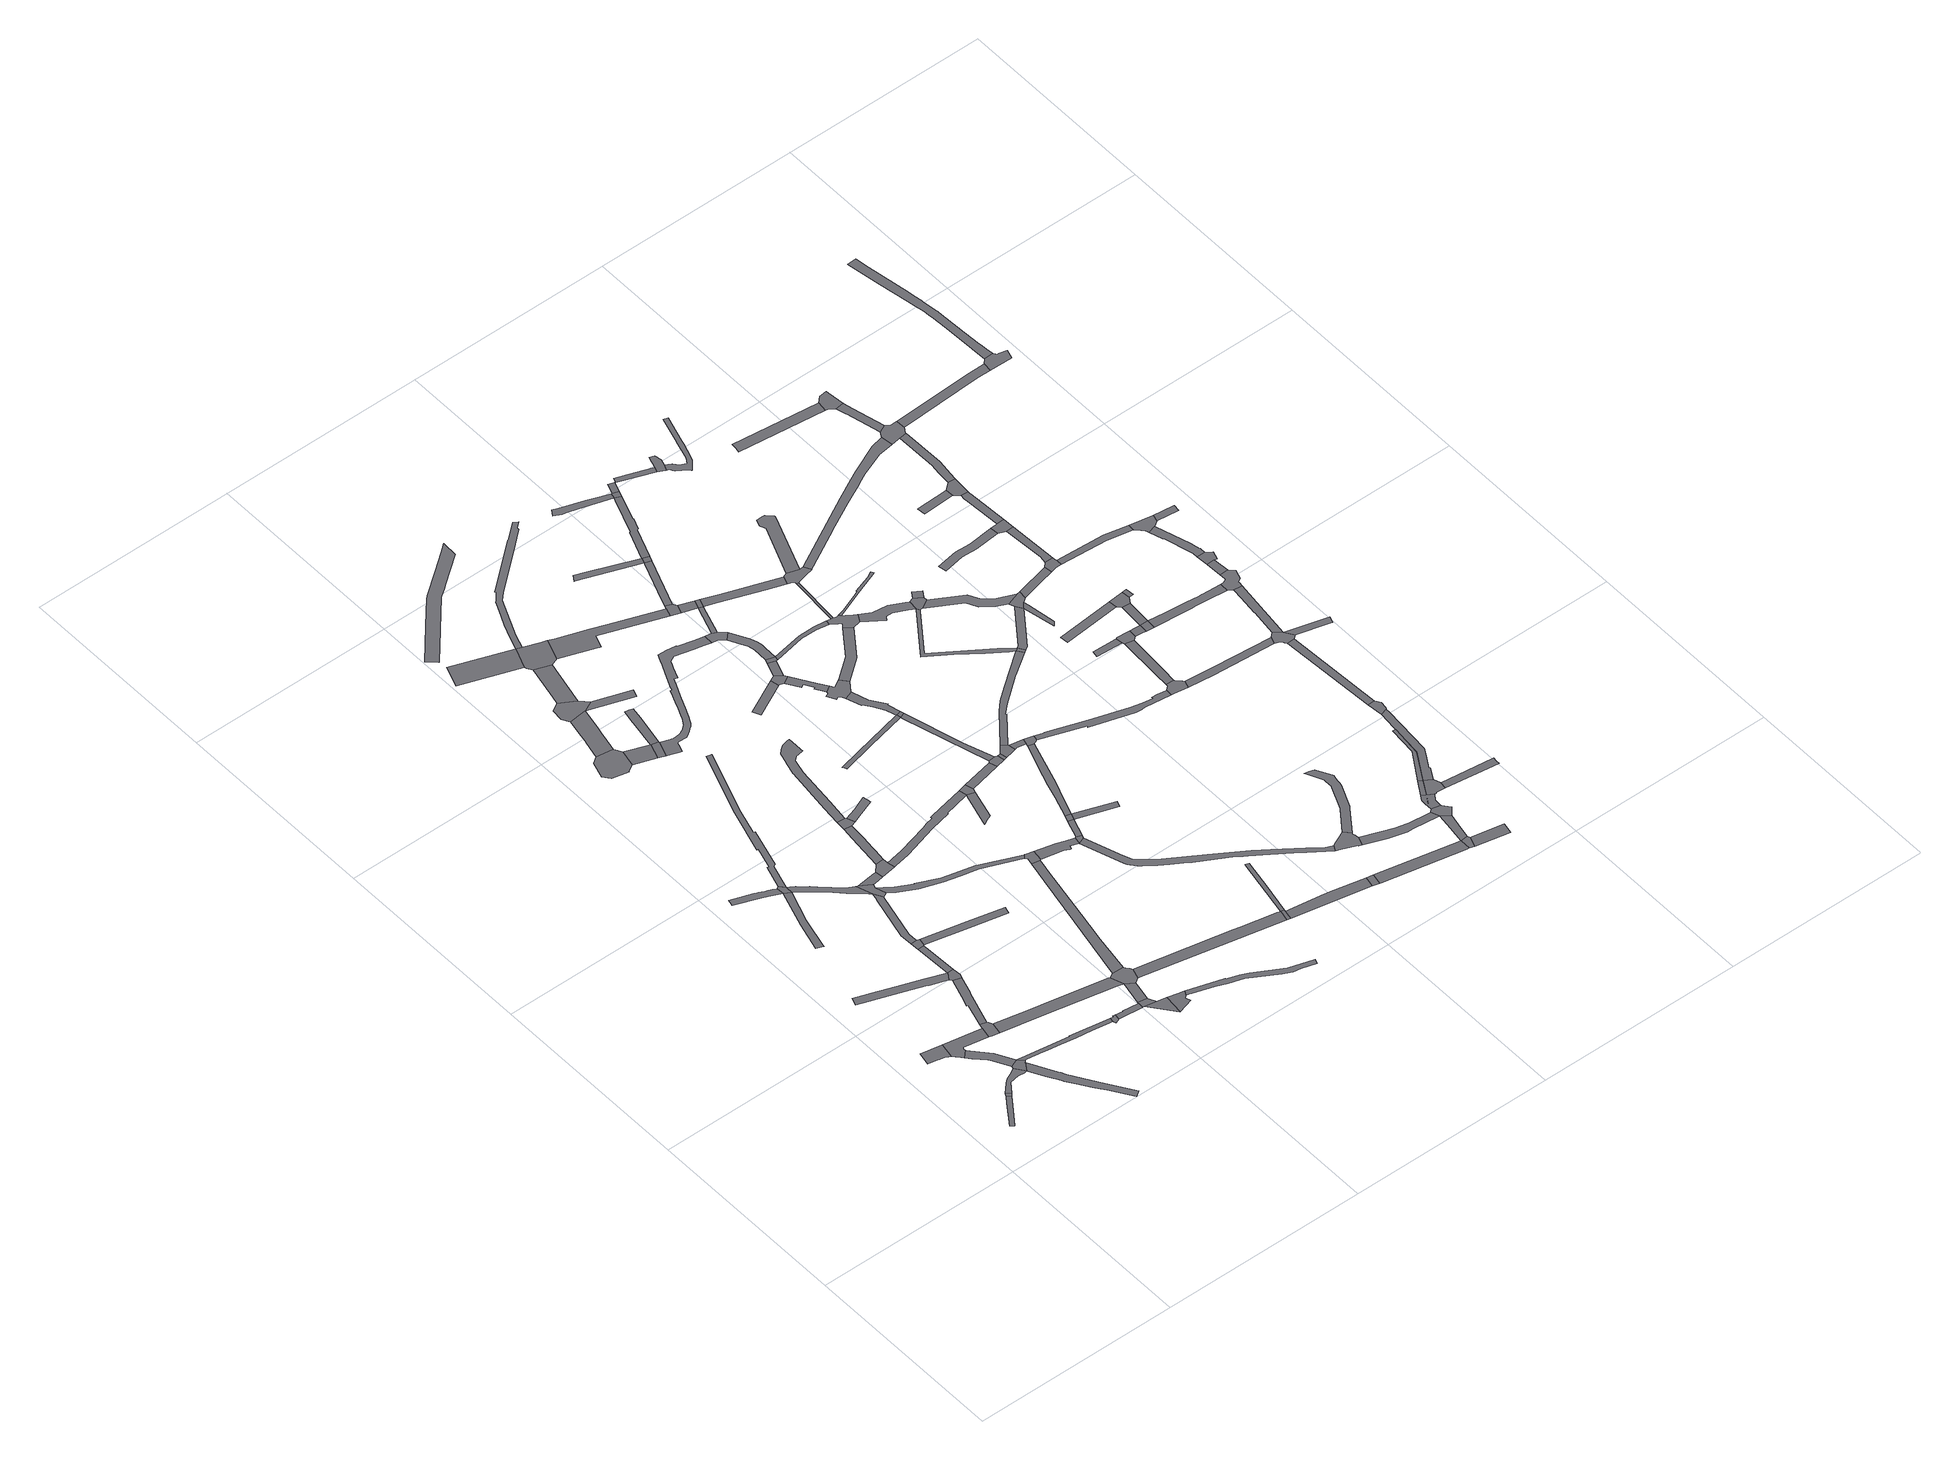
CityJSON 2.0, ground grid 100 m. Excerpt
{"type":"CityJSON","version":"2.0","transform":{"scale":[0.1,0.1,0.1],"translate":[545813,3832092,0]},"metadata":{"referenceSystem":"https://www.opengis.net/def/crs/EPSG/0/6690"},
"CityObjects":{
"road1":{"type":"Road","attributes":{"RoadStructureAttribute.sectionType":"1"},"geometry":[{"type":"MultiSurface","lod":"1","boundaries":[[[0,1,2,3,4,5]]]}]},
"road2":{"type":"Road","geometry":[{"type":"MultiSurface","lod":"1","boundaries":[[[6,0,5,7]]]}]},
"road3":{"type":"Road","geometry":[{"type":"MultiSurface","lod":"1","boundaries":[[[8,9,10,11,12,13,14,15,16,17]]]}]},
"road4":{"type":"Road","attributes":{"RoadStructureAttribute.sectionType":"1"},"geometry":[{"type":"MultiSurface","lod":"1","boundaries":[[[18,19,20,21,6,7,22,23,24,25,26]]]}]},
"road5":{"type":"Road","attributes":{"RoadStructureAttribute.sectionType":"1"},"geometry":[{"type":"MultiSurface","lod":"1","boundaries":[[[27,28,29,30,31,32,33,34,35,36]]]}]},
"road6":{"type":"Road","attributes":{"RoadStructureAttribute.sectionType":"1"},"geometry":[{"type":"MultiSurface","lod":"1","boundaries":[[[17,16,37,38,30,29,39,40,41,42]]]}]},
"road7":{"type":"Road","geometry":[{"type":"MultiSurface","lod":"1","boundaries":[[[36,35,18,26,43,44,45]]]}]},
"road8":{"type":"Road","attributes":{"RoadStructureAttribute.sectionType":"1"},"geometry":[{"type":"MultiSurface","lod":"1","boundaries":[[[46,47,48,49,43,26,50,51,52,53,54,55,56,57,58,59,60,61,62]]]}]},
"road9":{"type":"Road","attributes":{"RoadStructureAttribute.sectionType":"1"},"geometry":[{"type":"MultiSurface","lod":"1","boundaries":[[[63,64,65,66,67,68,69,70,71,72,73,74,75,76]]]}]},
"road10":{"type":"Road","geometry":[{"type":"MultiSurface","lod":"1","boundaries":[[[77,78,42,41,79,80,81,82,83]]]}]},
"road11":{"type":"Road","attributes":{"RoadStructureAttribute.sectionType":"1"},"geometry":[{"type":"MultiSurface","lod":"1","boundaries":[[[84,85,86,87,88,89,90,77,83,91,92,93]]]}]},
"road12":{"type":"Road","attributes":{"RoadStructureAttribute.sectionType":"1"},"geometry":[{"type":"MultiSurface","lod":"1","boundaries":[[[94,95,96,97,98,99,100,101,102,103,104,105,106]]]}]},
"road13":{"type":"Road","attributes":{"RoadStructureAttribute.sectionType":"1"},"geometry":[{"type":"MultiSurface","lod":"1","boundaries":[[[105,107,108,109,110,111,112,113]]]}]},
"road14":{"type":"Road","attributes":{"RoadStructureAttribute.sectionType":"1"},"geometry":[{"type":"MultiSurface","lod":"1","boundaries":[[[114,115,116,36,45,117,118,119,120,121,122,123,124,125,126]]]}]},
"road15":{"type":"Road","geometry":[{"type":"MultiSurface","lod":"1","boundaries":[[[127,128,76,75,129,84,93]]]}]},
"road16":{"type":"Road","geometry":[{"type":"MultiSurface","lod":"1","boundaries":[[[130,106,105,113,131]]]}]},
"road17":{"type":"Road","attributes":{"RoadStructureAttribute.sectionType":"1"},"geometry":[{"type":"MultiSurface","lod":"1","boundaries":[[[132,133,134,76,128]]]}]},
"road18":{"type":"Road","geometry":[{"type":"MultiSurface","lod":"1","boundaries":[[[135,136,134,133,137,138]]]}]},
"road19":{"type":"Road","attributes":{"RoadStructureAttribute.sectionType":"1"},"geometry":[{"type":"MultiSurface","lod":"1","boundaries":[[[139,140,141,142,81,80,143,144,145,146]]]}]},
"road20":{"type":"Road","attributes":{"RoadStructureAttribute.sectionType":"1"},"geometry":[{"type":"MultiSurface","lod":"1","boundaries":[[[147,148,149,150,151,152,153,154,131,113,155,156,157,158,159,160,161,162,163]]]}]},
"road21":{"type":"Road","attributes":{"RoadStructureAttribute.sectionType":"1"},"geometry":[{"type":"MultiSurface","lod":"1","boundaries":[[[162,164,165,166,136,135,167,168,169,170]]]}]},
"road22":{"type":"Road","geometry":[{"type":"MultiSurface","lod":"1","boundaries":[[[171,172,126,125,173,174,175,176]]]}]},
"road23":{"type":"Road","geometry":[{"type":"MultiSurface","lod":"1","boundaries":[[[163,162,170,177,178,179,180,181]]]}]},
"road24":{"type":"Road","attributes":{"RoadStructureAttribute.sectionType":"1"},"geometry":[{"type":"MultiSurface","lod":"1","boundaries":[[[182,183,176,175,184,185,186]]]}]},
"road25":{"type":"Road","geometry":[{"type":"MultiSurface","lod":"1","boundaries":[[[187,188,189,190,191,192,193,194,195,196,197]]]}]},
"road26":{"type":"Road","attributes":{"RoadStructureAttribute.sectionType":"1"},"geometry":[{"type":"MultiSurface","lod":"1","boundaries":[[[198,199,200,201,202,138,137]]]}]},
"road27":{"type":"Road","attributes":{"RoadStructureAttribute.sectionType":"1"},"geometry":[{"type":"MultiSurface","lod":"1","boundaries":[[[203,204,205,181,180,206,207]]]}]},
"road28":{"type":"Road","attributes":{"RoadStructureAttribute.sectionType":"1"},"geometry":[{"type":"MultiSurface","lod":"1","boundaries":[[[208,209,210,211,212,213,214,215,216,217,218,219,220,221,222,130,131]]]}]},
"road29":{"type":"Road","geometry":[{"type":"MultiSurface","lod":"1","boundaries":[[[223,186,185,224,225,226,227]]]}]},
"road30":{"type":"Road","attributes":{"RoadStructureAttribute.sectionType":"1"},"geometry":[{"type":"MultiSurface","lod":"1","boundaries":[[[225,228,229,226]]]}]},
"road31":{"type":"Road","attributes":{"RoadStructureAttribute.sectionType":"1"},"geometry":[{"type":"MultiSurface","lod":"1","boundaries":[[[230,231,232,233,234,235,236,237,238,239,187,197]]]}]},
"road32":{"type":"Road","attributes":{"RoadStructureAttribute.sectionType":"1"},"geometry":[{"type":"MultiSurface","lod":"1","boundaries":[[[145,223,227,240]]]}]},
"road33":{"type":"Road","attributes":{"RoadStructureAttribute.sectionType":"1"},"geometry":[{"type":"MultiSurface","lod":"1","boundaries":[[[241,196,195,242,243]]]}]},
"road34":{"type":"Road","geometry":[{"type":"MultiSurface","lod":"1","boundaries":[[[244,245,246,247,248,203,207,249,250]]]}]},
"road35":{"type":"Road","geometry":[{"type":"MultiSurface","lod":"1","boundaries":[[[251,146,145,240,252,253,254,255,256]]]}]},
"road36":{"type":"Road","geometry":[{"type":"MultiSurface","lod":"1","boundaries":[[[257,229,228,258,259,260,261,262]]]}]},
"road37":{"type":"Road","geometry":[{"type":"MultiSurface","lod":"1","boundaries":[[[243,242,263,264,265]]]}]},
"road38":{"type":"Road","attributes":{"RoadStructureAttribute.sectionType":"1"},"geometry":[{"type":"MultiSurface","lod":"1","boundaries":[[[266,267,268,269]]]}]},
"road39":{"type":"Road","geometry":[{"type":"MultiSurface","lod":"1","boundaries":[[[270,271,272,273,235,234,274,275]]]}]},
"road40":{"type":"Road","attributes":{"RoadStructureAttribute.sectionType":"1"},"geometry":[{"type":"MultiSurface","lod":"1","boundaries":[[[276,277,278,246,245,279,280,281,282]]]}]},
"road41":{"type":"Road","geometry":[{"type":"MultiSurface","lod":"1","boundaries":[[[283,284,285,286,287,288,289,243,265]]]}]},
"road42":{"type":"Road","attributes":{"RoadStructureAttribute.sectionType":"1"},"geometry":[{"type":"MultiSurface","lod":"1","boundaries":[[[290,291,270,275,292]]]}]},
"road43":{"type":"Road","geometry":[{"type":"MultiSurface","lod":"1","boundaries":[[[293,276,282,294,295,296]]]}]},
"road44":{"type":"Road","attributes":{"RoadStructureAttribute.sectionType":"1"},"geometry":[{"type":"MultiSurface","lod":"1","boundaries":[[[297,298,299,300,301,302,303,304,305,306,307,308,179,178,309,310,311,312,313,314,315]]]}]},
"road45":{"type":"Road","geometry":[{"type":"MultiSurface","lod":"1","boundaries":[[[316,317,274,234]]]}]},
"road46":{"type":"Road","attributes":{"RoadStructureAttribute.sectionType":"1"},"geometry":[{"type":"MultiSurface","lod":"1","boundaries":[[[318,319,251,256,320,321,322,323,324,325,326]]]}]},
"road47":{"type":"Road","geometry":[{"type":"MultiSurface","lod":"1","boundaries":[[[327,328,329,330,331,332,295,294]]]}]},
"road48":{"type":"Road","geometry":[{"type":"MultiSurface","lod":"1","boundaries":[[[269,268,333,290,292,334,335,336,337,338,339,340,341]]]}]},
"road49":{"type":"Road","attributes":{"RoadStructureAttribute.sectionType":"1"},"geometry":[{"type":"MultiSurface","lod":"1","boundaries":[[[342,343,344,345,346,347,348,349,350,351,352,353,354]]]}]},
"road50":{"type":"Road","attributes":{"RoadStructureAttribute.sectionType":"1"},"geometry":[{"type":"MultiSurface","lod":"1","boundaries":[[[355,356,357,358,359,360,361,362,363,364,365,366,367,368,369,370,371,372,373,374,375,376,293,296]]]}]},
"road51":{"type":"Road","attributes":{"RoadStructureAttribute.sectionType":"1"},"geometry":[{"type":"MultiSurface","lod":"1","boundaries":[[[377,378,379,380,381,382,383,384,385,386,250,249,387,388,389,390,391,392,393,394,395]]]}]},
"road52":{"type":"Road","attributes":{"RoadStructureAttribute.sectionType":"1"},"geometry":[{"type":"MultiSurface","lod":"1","boundaries":[[[396,397,398,399,400,262,261,401,402,403,404,405,406,407,408,409,410]]]}]},
"road53":{"type":"Road","attributes":{"RoadStructureAttribute.sectionType":"1"},"geometry":[{"type":"MultiSurface","lod":"1","boundaries":[[[411,412,413,414,415,416,417,418,419,420,421,422,423,424,425,426,427,428,429,430,431,432,433,434,435,436,437,438,439,440,441,442,443,444,445,264,263,446,447,448,449,450,451,452,453,454,455,456,457,458,459,460,461,462,463,464,465,466,467,468,469,470,471,472,473,474,475,476,477,478,479]]]}]},
"road54":{"type":"Road","attributes":{"RoadStructureAttribute.sectionType":"1"},"geometry":[{"type":"MultiSurface","lod":"1","boundaries":[[[480,481,482,483,484,485,486,253,252,487,488]]]}]},
"road55":{"type":"Road","geometry":[{"type":"MultiSurface","lod":"1","boundaries":[[[489,490,491,315,314,492,493,494,318,326,495,496]]]}]},
"road56":{"type":"Road","attributes":{"RoadStructureAttribute.sectionType":"1"},"geometry":[{"type":"MultiSurface","lod":"1","boundaries":[[[497,498,496,495,499,500,501,502,503,504,505]]]}]},
"road57":{"type":"Road","geometry":[{"type":"MultiSurface","lod":"1","boundaries":[[[395,506,507,508,509,510,511]]]}]},
"road58":{"type":"Road","attributes":{"RoadStructureAttribute.sectionType":"1"},"geometry":[{"type":"MultiSurface","lod":"1","boundaries":[[[512,513,514,515,337,336,516,517,518,519,520,521,522]]]}]},
"road59":{"type":"Road","attributes":{"RoadStructureAttribute.sectionType":"1"},"geometry":[{"type":"MultiSurface","lod":"1","boundaries":[[[523,524,525,526,527,528,529,530,531,532,533,534,535,269,341,536,537,538,539,540,541,542]]]}]},
"road60":{"type":"Road","geometry":[{"type":"MultiSurface","lod":"1","boundaries":[[[543,544,545,546,547]]]}]},
"road61":{"type":"Road","geometry":[{"type":"MultiSurface","lod":"1","boundaries":[[[548,377,395,511,549]]]}]},
"road62":{"type":"Road","attributes":{"RoadStructureAttribute.sectionType":"1"},"geometry":[{"type":"MultiSurface","lod":"1","boundaries":[[[550,551,552,553,554,555,556,557]]]}]},
"road63":{"type":"Road","geometry":[{"type":"MultiSurface","lod":"1","boundaries":[[[558,505,504,559,560]]]}]},
"road64":{"type":"Road","attributes":{"RoadStructureAttribute.sectionType":"1"},"geometry":[{"type":"MultiSurface","lod":"1","boundaries":[[[561,558,560,562]]]}]},
"road65":{"type":"Road","attributes":{"RoadStructureAttribute.sectionType":"1"},"geometry":[{"type":"MultiSurface","lod":"1","boundaries":[[[563,548,549,564]]]}]},
"road66":{"type":"Road","geometry":[{"type":"MultiSurface","lod":"1","boundaries":[[[565,561,562,566]]]}]},
"road67":{"type":"Road","geometry":[{"type":"MultiSurface","lod":"1","boundaries":[[[567,568,569,543,547,570,571,572,573]]]}]},
"road68":{"type":"Road","geometry":[{"type":"MultiSurface","lod":"1","boundaries":[[[488,487,574,575,576]]]}]},
"road69":{"type":"Road","attributes":{"RoadStructureAttribute.sectionType":"1"},"geometry":[{"type":"MultiSurface","lod":"1","boundaries":[[[577,572,571,578,579,580,581,582,583]]]}]},
"road70":{"type":"Road","attributes":{"RoadStructureAttribute.sectionType":"1"},"geometry":[{"type":"MultiSurface","lod":"1","boundaries":[[[584,585,567,573,586]]]}]},
"road71":{"type":"Road","geometry":[{"type":"MultiSurface","lod":"1","boundaries":[[[587,479,478,588,589,590,591,592,593]]]}]},
"road72":{"type":"Road","geometry":[{"type":"MultiSurface","lod":"1","boundaries":[[[594,584,586,595,596]]]}]},
"road73":{"type":"Road","geometry":[{"type":"MultiSurface","lod":"1","boundaries":[[[597,598,583,582,599,600,601,602,603,604,605,606,607]]]}]},
"road74":{"type":"Road","attributes":{"RoadStructureAttribute.sectionType":"1"},"geometry":[{"type":"MultiSurface","lod":"1","boundaries":[[[608,609,610,611,590,589,612,613,614,594,596]]]}]},
"road75":{"type":"Road","geometry":[{"type":"MultiSurface","lod":"1","boundaries":[[[615,522,521,616,617,618,619,620]]]}]},
"road76":{"type":"Road","attributes":{"RoadStructureAttribute.sectionType":"1"},"geometry":[{"type":"MultiSurface","lod":"1","boundaries":[[[621,622,623,605,604,624,625,626,627,628,550,629]]]}]},
"road77":{"type":"Road","geometry":[{"type":"MultiSurface","lod":"1","boundaries":[[[630,631,632,566,562]]]}]},
"road78":{"type":"Road","geometry":[{"type":"MultiSurface","lod":"1","boundaries":[[[633,634,635,636,563,564,637,638]]]}]},
"road79":{"type":"Road","attributes":{"RoadStructureAttribute.sectionType":"1"},"geometry":[{"type":"MultiSurface","lod":"1","boundaries":[[[639,640,641,557,642,636,635]]]}]},
"road80":{"type":"Road","geometry":[{"type":"MultiSurface","lod":"1","boundaries":[[[629,550,557,641]]]}]},
"road81":{"type":"Road","attributes":{"RoadStructureAttribute.sectionType":"1"},"geometry":[{"type":"MultiSurface","lod":"1","boundaries":[[[643,644,645,646,647,488,576]]]}]},
"road82":{"type":"Road","attributes":{"RoadStructureAttribute.sectionType":"1"},"geometry":[{"type":"MultiSurface","lod":"1","boundaries":[[[648,593,592,649]]]}]},
"road83":{"type":"Road","attributes":{"RoadStructureAttribute.sectionType":"1"},"geometry":[{"type":"MultiSurface","lod":"1","boundaries":[[[650,651,652,653,565,566,654,655,656]]]}]},
"road84":{"type":"Road","attributes":{"RoadStructureAttribute.sectionType":"1"},"geometry":[{"type":"MultiSurface","lod":"1","boundaries":[[[657,658,659,660,661,662,663]]]}]},
"road85":{"type":"Road","geometry":[{"type":"MultiSurface","lod":"1","boundaries":[[[664,638,637,665]]]}]},
"road86":{"type":"Road","attributes":{"RoadStructureAttribute.sectionType":"1"},"geometry":[{"type":"MultiSurface","lod":"1","boundaries":[[[618,617,648,666]]]}]},
"road87":{"type":"Road","attributes":{"RoadStructureAttribute.sectionType":"1"},"geometry":[{"type":"MultiSurface","lod":"1","boundaries":[[[667,664,665,668,669,670,671,672,673,674]]]}]},
"road88":{"type":"Road","geometry":[{"type":"MultiSurface","lod":"1","boundaries":[[[666,648,649,675]]]}]},
"road89":{"type":"Road","attributes":{"RoadStructureAttribute.sectionType":"1"},"geometry":[{"type":"MultiSurface","lod":"1","boundaries":[[[676,677,678,679,680,681,682,683,684,685,686,559,504,687,688,689,690,691,692,693,694,695,696,697,698,699,700,701,702,703,704,705,706]]]}]},
"road90":{"type":"Road","attributes":{"RoadStructureAttribute.sectionType":"1"},"geometry":[{"type":"MultiSurface","lod":"1","boundaries":[[[662,707,708,615,620,709]]]}]},
"road91":{"type":"Road","attributes":{"RoadStructureAttribute.sectionType":"1"},"geometry":[{"type":"MultiSurface","lod":"1","boundaries":[[[710,711,575,574,712,713]]]}]},
"road92":{"type":"Road","attributes":{"RoadStructureAttribute.sectionType":"1"},"geometry":[{"type":"MultiSurface","lod":"1","boundaries":[[[671,670,714,715,716]]]}]},
"road93":{"type":"Road","attributes":{"RoadStructureAttribute.sectionType":"1"},"geometry":[{"type":"MultiSurface","lod":"1","boundaries":[[[717,718,596,595,719,720,721,722]]]}]},
"road94":{"type":"Road","geometry":[{"type":"MultiSurface","lod":"1","boundaries":[[[663,662,709,723]]]}]},
"road95":{"type":"Road","attributes":{"RoadStructureAttribute.sectionType":"1"},"geometry":[{"type":"MultiSurface","lod":"1","boundaries":[[[724,725,597,607,726,727]]]}]},
"road96":{"type":"Road","geometry":[{"type":"MultiSurface","lod":"1","boundaries":[[[728,716,715,650,656,729,730,731,732]]]}]},
"road97":{"type":"Road","attributes":{"RoadStructureAttribute.sectionType":"1"},"geometry":[{"type":"MultiSurface","lod":"1","boundaries":[[[733,675,649,734,735,736,737,738,739,740]]]}]},
"road98":{"type":"Road","attributes":{"RoadStructureAttribute.sectionType":"1"},"geometry":[{"type":"MultiSurface","lod":"1","boundaries":[[[741,742,743,744,745,746,747,748,749,750]]]}]},
"road99":{"type":"Road","geometry":[{"type":"MultiSurface","lod":"1","boundaries":[[[713,712,751,752]]]}]},
"road100":{"type":"Road","attributes":{"RoadStructureAttribute.sectionType":"1"},"geometry":[{"type":"MultiSurface","lod":"1","boundaries":[[[749,753,754,755,663,723,756,757,758,759,760]]]}]},
"road101":{"type":"Road","geometry":[{"type":"MultiSurface","lod":"1","boundaries":[[[722,721,761,762,763,764,724,727,765,766,767,768,769,770,771,772,773,774,775]]]}]},
"road102":{"type":"Road","attributes":{"RoadStructureAttribute.sectionType":"1"},"geometry":[{"type":"MultiSurface","lod":"1","boundaries":[[[776,777,778,779,780,667,674,781,782,783,784,785,786]]]}]},
"road103":{"type":"Road","attributes":{"RoadStructureAttribute.sectionType":"1"},"geometry":[{"type":"MultiSurface","lod":"1","boundaries":[[[787,775,774,788]]]}]},
"road104":{"type":"Road","geometry":[{"type":"MultiSurface","lod":"1","boundaries":[[[789,790,791,792,793,706,705,794,795,796,797,798,799,800,801]]]}]},
"road105":{"type":"Road","geometry":[{"type":"MultiSurface","lod":"1","boundaries":[[[802,750,749,760,803]]]}]},
"road106":{"type":"Road","attributes":{"RoadStructureAttribute.sectionType":"1"},"geometry":[{"type":"MultiSurface","lod":"1","boundaries":[[[804,805,806,802,803,807]]]}]},
"road107":{"type":"Road","geometry":[{"type":"MultiSurface","lod":"1","boundaries":[[[808,740,739,809,810,811,787,788,812,813,814,815,816,817,818,819,820,821,822,823,824]]]}]},
"road108":{"type":"Road","attributes":{"RoadStructureAttribute.sectionType":"1"},"geometry":[{"type":"MultiSurface","lod":"1","boundaries":[[[825,826,827,766,765,828,829,830,831,832,833]]]}]},
"road109":{"type":"Road","attributes":{"RoadStructureAttribute.sectionType":"1"},"geometry":[{"type":"MultiSurface","lod":"1","boundaries":[[[834,835,836,837,838,839,840,841,842,732,731,843,844,845,846,847,848,849]]]}]},
"road110":{"type":"Road","attributes":{"RoadStructureAttribute.sectionType":"1"},"geometry":[{"type":"MultiSurface","lod":"1","boundaries":[[[850,752,751,851,852,853,854,855]]]}]},
"road111":{"type":"Road","attributes":{"RoadStructureAttribute.sectionType":"1"},"geometry":[{"type":"MultiSurface","lod":"1","boundaries":[[[856,857,858,859,860,861,862,863,864,865,866,771,770]]]}]},
"road112":{"type":"Road","attributes":{"RoadStructureAttribute.sectionType":"1"},"geometry":[{"type":"MultiSurface","lod":"1","boundaries":[[[832,867,868,869,870,871,776,872,873,874,875,876,877]]]}]},
"road113":{"type":"Road","attributes":{"RoadStructureAttribute.sectionType":"1"},"geometry":[{"type":"MultiSurface","lod":"1","boundaries":[[[878,879,880,881,882,883,884,885,886,887,888,808,824]]]}]},
"road114":{"type":"Road","attributes":{"RoadStructureAttribute.sectionType":"1"},"geometry":[{"type":"MultiSurface","lod":"1","boundaries":[[[889,890,891,892,893,894,895]]]}]},
"road115":{"type":"Road","attributes":{"RoadStructureAttribute.sectionType":"1"},"geometry":[{"type":"MultiSurface","lod":"1","boundaries":[[[896,897,898,899,900,901,902,903,904,905,906,907,908,909,910,911,912,913,914,789,801]]]}]},
"road116":{"type":"Road","geometry":[{"type":"MultiSurface","lod":"1","boundaries":[[[915,833,832,877,916,917,918,919]]]}]},
"road117":{"type":"Road","geometry":[{"type":"MultiSurface","lod":"1","boundaries":[[[872,776,786,920]]]}]},
"road118":{"type":"Road","attributes":{"RoadStructureAttribute.sectionType":"1"},"geometry":[{"type":"MultiSurface","lod":"1","boundaries":[[[921,922,923,924,798,797,925,926,927,928,929,930]]]}]},
"road119":{"type":"Road","geometry":[{"type":"MultiSurface","lod":"1","boundaries":[[[931,932,915,919]]]}]},
"road120":{"type":"Road","geometry":[{"type":"MultiSurface","lod":"1","boundaries":[[[933,934,935,936,895,894,937,938,939,940,941,942,943,944]]]}]},
"road121":{"type":"Road","geometry":[{"type":"MultiSurface","lod":"1","boundaries":[[[945,855,854,946,947]]]}]},
"road122":{"type":"Road","attributes":{"RoadStructureAttribute.sectionType":"1"},"geometry":[{"type":"MultiSurface","lod":"1","boundaries":[[[948,949,950,872,920,951,952]]]}]},
"road123":{"type":"Road","attributes":{"RoadStructureAttribute.sectionType":"1"},"geometry":[{"type":"MultiSurface","lod":"1","boundaries":[[[953,954,955,918,917,956,957,958,959,960]]]}]},
"road124":{"type":"Road","attributes":{"RoadStructureAttribute.sectionType":"1"},"geometry":[{"type":"MultiSurface","lod":"1","boundaries":[[[929,961,855,945,962,963]]]}]},
"road125":{"type":"Road","attributes":{"RoadStructureAttribute.sectionType":"1"},"geometry":[{"type":"MultiSurface","lod":"1","boundaries":[[[964,965,966,967,968,969,970,971,972,939,938,973,974,975,976,977,978,979,980,981,982,983,984,985,986,987]]]}]},
"road126":{"type":"Road","geometry":[{"type":"MultiSurface","lod":"1","boundaries":[[[988,989,990,991,849,848,992,993,994,995,996,997]]]}]},
"road127":{"type":"Road","attributes":{"RoadStructureAttribute.sectionType":"1"},"geometry":[{"type":"MultiSurface","lod":"1","boundaries":[[[947,946,998,999]]]}]},
"road128":{"type":"Road","geometry":[{"type":"MultiSurface","lod":"1","boundaries":[[[1000,930,929,963,1001,1002,1003,1004]]]}]},
"road129":{"type":"Road","geometry":[{"type":"MultiSurface","lod":"1","boundaries":[[[1005,1006,1007,1008,1009,1010]]]}]},
"road130":{"type":"Road","geometry":[{"type":"MultiSurface","lod":"1","boundaries":[[[1011,1012,1013,1014,1015,952]]]}]},
"road131":{"type":"Road","attributes":{"RoadStructureAttribute.sectionType":"1"},"geometry":[{"type":"MultiSurface","lod":"1","boundaries":[[[1016,1017,1018,1000,1004,1019,1020,1021,1022,1023,1024,1025]]]}]},
"road132":{"type":"Road","geometry":[{"type":"MultiSurface","lod":"1","boundaries":[[[1026,960,959,948,952,1015,1027]]]}]},
"road133":{"type":"Road","attributes":{"RoadStructureAttribute.sectionType":"1"},"geometry":[{"type":"MultiSurface","lod":"1","boundaries":[[[1028,1029,988,997,1030,1031,1032]]]}]},
"road134":{"type":"Road","geometry":[{"type":"MultiSurface","lod":"1","boundaries":[[[1033,1016,1025,1034]]]}]},
"road135":{"type":"Road","geometry":[{"type":"MultiSurface","lod":"1","boundaries":[[[1035,1036,1037,1021,1020,1038,1039,1040,1041,1042,1043,1044,1045]]]}]},
"road136":{"type":"Road","attributes":{"RoadStructureAttribute.sectionType":"1"},"geometry":[{"type":"MultiSurface","lod":"1","boundaries":[[[1046,1047,1048,1049,1050]]]}]},
"road137":{"type":"Road","geometry":[{"type":"MultiSurface","lod":"1","boundaries":[[[1051,1052,1053,1010,1009,1054,1055,1028,1032,1056,1057,1058]]]}]},
"road138":{"type":"Road","attributes":{"RoadStructureAttribute.sectionType":"1"},"geometry":[{"type":"MultiSurface","lod":"1","boundaries":[[[1059,1060,1061,1062,1063,819,818,1064,1065,1066,1067,1068,1069,1070,1071,1072]]]}]},
"road139":{"type":"Road","attributes":{"RoadStructureAttribute.sectionType":"1"},"geometry":[{"type":"MultiSurface","lod":"1","boundaries":[[[1073,1026,1027,1074,1075]]]}]},
"road140":{"type":"Road","attributes":{"RoadStructureAttribute.sectionType":"1"},"geometry":[{"type":"MultiSurface","lod":"1","boundaries":[[[1076,1058,1057,1077,1078,1079]]]}]},
"road141":{"type":"Road","attributes":{"RoadStructureAttribute.sectionType":"1"},"geometry":[{"type":"MultiSurface","lod":"1","boundaries":[[[1080,1081,1082,1083,1084,1085,1086,1087]]]}]},
"road142":{"type":"Road","geometry":[{"type":"MultiSurface","lod":"1","boundaries":[[[1088,1089,1090,1091,1033,1034]]]}]},
"road143":{"type":"Road","geometry":[{"type":"MultiSurface","lod":"1","boundaries":[[[1079,1078,1092,1093]]]}]},
"road144":{"type":"Road","attributes":{"RoadStructureAttribute.sectionType":"1"},"geometry":[{"type":"MultiSurface","lod":"1","boundaries":[[[1094,994,993,1095,1096,1097]]]}]},
"road145":{"type":"Road","attributes":{"RoadStructureAttribute.sectionType":"1"},"geometry":[{"type":"MultiSurface","lod":"1","boundaries":[[[1098,1099,1100,1101,1102,1103,1104,1105,1106,1107,1108,1109,1110,1035,1045]]]}]},
"road146":{"type":"Road","attributes":{"RoadStructureAttribute.sectionType":"1"},"geometry":[{"type":"MultiSurface","lod":"1","boundaries":[[[1111,1079,1093,1112]]]}]},
"road147":{"type":"Road","attributes":{"RoadStructureAttribute.sectionType":"1"},"geometry":[{"type":"MultiSurface","lod":"1","boundaries":[[[1113,1114,1115,1043,1042]]]}]},
"road148":{"type":"Road","geometry":[{"type":"MultiSurface","lod":"1","boundaries":[[[1116,1046,1050,1111,1112,1117]]]}]},
"road149":{"type":"Road","geometry":[{"type":"MultiSurface","lod":"1","boundaries":[[[1118,1119,1120,1073,1075,1121,1122,1123]]]}]},
"road150":{"type":"Road","geometry":[{"type":"MultiSurface","lod":"1","boundaries":[[[1124,1125,1126,1127,1128]]]}]},
"road151":{"type":"Road","attributes":{"RoadStructureAttribute.sectionType":"1"},"geometry":[{"type":"MultiSurface","lod":"1","boundaries":[[[1129,1130,1131,1132,1133]]]}]},
"road152":{"type":"Road","geometry":[{"type":"MultiSurface","lod":"1","boundaries":[[[1134,1135,1136,1116,1117]]]}]},
"road153":{"type":"Road","attributes":{"RoadStructureAttribute.sectionType":"1"},"geometry":[{"type":"MultiSurface","lod":"1","boundaries":[[[1137,1138,1139,1120,1119]]]}]},
"road154":{"type":"Road","geometry":[{"type":"MultiSurface","lod":"1","boundaries":[[[1140,1141,1108,1107,1142,1143,1144,1145]]]}]},
"road155":{"type":"Road","geometry":[{"type":"MultiSurface","lod":"1","boundaries":[[[1146,1147,1080,1087,1138,1137]]]}]},
"road156":{"type":"Road","attributes":{"RoadStructureAttribute.sectionType":"1"},"geometry":[{"type":"MultiSurface","lod":"1","boundaries":[[[1148,1149,1150,1151,1152,1093,1092,1153,1154,1155,1156,1157,1158]]]}]},
"road157":{"type":"Road","attributes":{"RoadStructureAttribute.sectionType":"1"},"geometry":[{"type":"MultiSurface","lod":"1","boundaries":[[[1159,1160,1161,1147,1146,1162,1163,1164,1165,1166]]]}]},
"road158":{"type":"Road","attributes":{"RoadStructureAttribute.sectionType":"1"},"geometry":[{"type":"MultiSurface","lod":"1","boundaries":[[[1167,1168,1141,1140]]]}]},
"road159":{"type":"Road","geometry":[{"type":"MultiSurface","lod":"1","boundaries":[[[1169,1170,1171,1124,1128,1172,1173,1159,1166,1174]]]}]},
"road160":{"type":"Road","geometry":[{"type":"MultiSurface","lod":"1","boundaries":[[[1175,1097,1096,1176,1177,1178,1168,1167,1179,1180]]]}]},
"road161":{"type":"Road","attributes":{"RoadStructureAttribute.sectionType":"1"},"geometry":[{"type":"MultiSurface","lod":"1","boundaries":[[[1181,1123,1122,1182,1183,1184]]]}]},
"road162":{"type":"Road","attributes":{"RoadStructureAttribute.sectionType":"1"},"geometry":[{"type":"MultiSurface","lod":"1","boundaries":[[[1185,1186,1187,1188,1189,1190,1191,1169,1174]]]}]},
"road163":{"type":"Road","attributes":{"RoadStructureAttribute.sectionType":"1"},"geometry":[{"type":"MultiSurface","lod":"1","boundaries":[[[1192,1193,1194,1195,1196,1197,1198,1175,1180,1199,1200]]]}]},
"road164":{"type":"Road","attributes":{"RoadStructureAttribute.sectionType":"1"},"geometry":[{"type":"MultiSurface","lod":"1","boundaries":[[[1201,1202,1203,1204,1205,1206,1207]]]}]},
"road165":{"type":"Road","geometry":[{"type":"MultiSurface","lod":"1","boundaries":[[[1208,1209,1210,1211,1133,1132,1212,1213,1203,1202]]]}]},
"road166":{"type":"Road","geometry":[{"type":"MultiSurface","lod":"1","boundaries":[[[1214,1207,1206,1059,1072,1215,1188,1187,1216,1217,1218]]]}]},
"road167":{"type":"Road","attributes":{"RoadStructureAttribute.sectionType":"1"},"geometry":[{"type":"MultiSurface","lod":"1","boundaries":[[[1180,1179,1219,1220,1221]]]}]},
"road168":{"type":"Road","geometry":[{"type":"MultiSurface","lod":"1","boundaries":[[[1222,1223,1224,1225,1226,1158,1157,1192,1200,1227,1228,1229,1230]]]}]},
"road169":{"type":"Road","attributes":{"RoadStructureAttribute.sectionType":"1"},"geometry":[{"type":"MultiSurface","lod":"1","boundaries":[[[1231,1232,1223,1222]]]}]},
"road170":{"type":"Road","geometry":[{"type":"MultiSurface","lod":"1","boundaries":[[[1233,1232,1231,1234,1235,1236]]]}]},
"road171":{"type":"Road","attributes":{"RoadStructureAttribute.sectionType":"1"},"geometry":[{"type":"MultiSurface","lod":"1","boundaries":[[[1237,1238,1239,1240,1241,1242,1243,1244,1245,1246,1233,1236]]]}]},
"road172":{"type":"Road","geometry":[{"type":"MultiSurface","lod":"1","boundaries":[[[1184,1183,1247,1248,1249,1242,1241,1250,1251,1252]]]}]},
"road173":{"type":"Road","attributes":{"RoadStructureAttribute.sectionType":"1"},"geometry":[{"type":"MultiSurface","lod":"1","boundaries":[[[1252,1251,1253,1254]]]}]},
"road174":{"type":"Road","attributes":{"RoadStructureAttribute.sectionType":"1"},"geometry":[{"type":"MultiSurface","lod":"1","boundaries":[[[1255,1218,1217,1256,1257,1258]]]}]},
"road175":{"type":"Road","geometry":[{"type":"MultiSurface","lod":"1","boundaries":[[[1259,1260,1261,1262,1258,1257,1263,1264]]]}]},
"road176":{"type":"Road","attributes":{"RoadStructureAttribute.sectionType":"1"},"geometry":[{"type":"MultiSurface","lod":"1","boundaries":[[[1265,1266,1267,1268,1269,1270,1271,1272,1273,1274,1275,1276,1277,1278,1279,1280,1281,1282,1283,1284,1285,1286,1287,1262,1261]]]}]}
},
"vertices":[
[253,345,0],[231,315,0],[157,207,0],[172,195,0],[241,290,0],[272,331,0],
[260,360,0],[281,344,0],
[139,754,0],[127,692,0],[172,683,0],[181,680,0],[191,677,0],[202,674,0],[207,673,0],[216,667,0],[226,662,0],[240,735,0],
[377,449,0],[354,434,0],[320,418,0],[300,400,0],[317,393,0],[342,398,0],[365,401,0],[397,399,0],[410,402,0],
[370,565,0],[304,637,0],[293,649,0],[263,621,0],[284,597,0],[308,571,0],[329,549,0],[336,541,0],[379,460,0],[417,477,0],
[239,648,0],[254,631,0],[290,660,0],[297,671,0],[414,648,0],[424,702,0],
[436,441,0],[443,451,0],[443,452,0],
[610,143,0],[521,283,0],[510,305,0],[504,316,0],[443,341,0],[454,322,0],[468,298,0],[469,297,0],[485,267,0],[488,262,0],[490,259,0],[520,214,0],[557,158,0],[576,130,0],[593,108,0],[662,4,0],[688,22,0],
[423,1068,0],[356,1093,0],[280,1120,0],[241,1134,0],[233,1137,0],[127,1174,0],[115,1137,0],[145,1126,0],[227,1096,0],[318,1063,0],[409,1031,0],[416,1028,0],[496,1000,0],[517,1033,0],
[431,726,0],[426,708,0],[429,645,0],[464,638,0],[475,694,0],[464,712,0],[461,717,0],
[507,988,0],[506,984,0],[505,981,0],[477,896,0],[458,840,0],[462,839,0],[464,839,0],[515,885,0],[517,890,0],[545,975,0],
[273,1853,0],[256,1861,0],[243,1866,0],[231,1872,0],[218,1877,0],[213,1879,0],[201,1884,0],[97,1922,0],[88,1890,0],[216,1843,0],[244,1832,0],[291,1808,0],[290,1845,0],
[232,1625,0],[193,1485,0],[210,1479,0],[227,1472,0],[227,1474,0],[265,1632,0],[323,1791,0],
[670,441,0],[670,439,0],[444,472,0],[449,452,0],[492,446,0],[531,440,0],[549,437,0],[613,428,0],[685,416,0],[762,404,0],[843,391,0],[859,389,0],[862,409,0],
[551,993,0],[549,1034,0],[497,999,0],
[301,1851,0],[322,1827,0],
[543,1191,0],[542,1213,0],[511,1212,0],
[539,1256,0],[509,1255,0],[544,1218,0],[552,1253,0],
[1003,589,0],[747,640,0],[745,640,0],[633,662,0],[657,600,0],[1003,531,0],[1030,523,0],[1010,585,0],
[532,1655,0],[520,1662,0],[507,1669,0],[422,1749,0],[400,1769,0],[378,1786,0],[356,1805,0],[336,1818,0],[338,1782,0],[403,1728,0],[432,1701,0],[492,1643,0],[516,1620,0],[521,1616,0],[560,1582,0],[570,1573,0],[544,1648,0],
[562,1538,0],[561,1535,0],[507,1316,0],[538,1278,0],[537,1305,0],[592,1527,0],[593,1531,0],
[879,414,0],[877,407,0],[865,375,0],[885,384,0],[887,385,0],[891,412,0],
[611,1538,0],[616,1540,0],[600,1591,0],[606,1611,0],[555,1645,0],
[928,410,0],[928,407,0],[894,384,0],[1005,373,0],[1005,400,0],
[201,2891,0],[170,2868,0],[146,2789,0],[162,2769,0],[172,2756,0],[250,2740,0],[250,2741,0],[264,2749,0],[284,2762,0],[302,2843,0],[282,2878,0],
[750,1172,0],[927,1134,0],[931,1150,0],[935,1166,0],[767,1205,0],
[657,1658,0],[650,1657,0],[623,1654,0],[616,1612,0],[663,1620,0],
[360,1951,0],[372,1956,0],[427,2149,0],[418,2152,0],[454,2272,0],[572,2598,0],[560,2601,0],[548,2605,0],[431,2284,0],[368,2072,0],[366,2066,0],[369,2066,0],[375,2067,0],[344,1960,0],[335,1964,0],
[1006,406,0],[1006,373,0],[1011,372,0],[1069,362,0],[1050,398,0],
[1105,254,0],[1115,352,0],
[299,2957,0],[299,2960,0],[306,2990,0],[310,3009,0],[334,3120,0],[249,3110,0],[232,3025,0],[231,3022,0],[224,2989,0],[221,2974,0],
[1071,498,0],
[414,2801,0],[389,2725,0],[416,2801,0],
[730,1670,0],[729,1694,0],[687,1691,0],[675,1676,0],[668,1670,0],[736,1631,0],[730,1668,0],
[1033,598,0],[1096,513,0],[1111,564,0],[1103,575,0],[1098,582,0],[1088,598,0],
[1167,340,0],[1179,276,0],[1171,301,0],[1176,306,0],[1182,311,0],[1195,334,0],
[425,2712,0],[451,2788,0],[452,2791,0],
[57,3670,0],[21,3566,0],[300,3467,0],[341,3568,0],
[274,3226,0],[239,3207,0],[234,3204,0],[228,3145,0],[385,3144,0],[347,3182,0],
[714,1926,0],[708,1867,0],[703,1826,0],[736,1754,0],[743,1822,0],[743,1824,0],[752,1922,0],
[463,2854,0],[482,2944,0],[493,3002,0],[474,3007,0],[454,3011,0],[441,2944,0],[437,2924,0],
[320,3433,0],[283,3265,0],[396,3404,0],
[719,1976,0],[777,1931,0],[763,1968,0],[758,1971,0],
[1106,1379,0],[1067,1394,0],[1007,1419,0],[999,1423,0],[995,1425,0],[874,1455,0],[843,1463,0],[738,1508,0],[737,1505,0],[665,1544,0],[627,1571,0],[606,1586,0],[649,1516,0],[733,1474,0],[835,1438,0],[911,1420,0],[995,1401,0],[1173,1328,0],[1186,1344,0],
[547,3046,0],[560,3084,0],
[1177,1286,0],[1154,1177,0],[1118,779,0],[1125,816,0],[1159,991,0],[1194,1169,0],[1194,1171,0],[1215,1278,0],[1216,1278,0],
[809,1943,0],[897,1976,0],[894,1996,0],[891,2016,0],[887,2014,0],[819,1985,0],
[305,3458,0],[418,3413,0],[425,3416,0],[433,3419,0],[470,3523,0],[438,3534,0],[437,3534,0],[372,3557,0],[367,3559,0],
[500,4216,0],[459,4184,0],[370,4117,0],[256,4032,0],[245,4020,0],[142,3905,0],[74,3826,0],[9,3752,0],[54,3712,0],[295,3988,0],[340,4021,0],[351,4029,0],[495,4137,0],
[757,1972,0],[771,2085,0],[794,2280,0],[809,2348,0],[810,2352,0],[828,2368,0],[843,2370,0],[870,2376,0],[870,2391,0],[870,2442,0],[869,2461,0],[857,2458,0],[827,2450,0],[805,2435,0],[790,2420,0],[776,2369,0],[775,2367,0],[773,2357,0],[759,2306,0],[758,2304,0],[758,2301,0],[728,2067,0],
[1214,1792,0],[1093,1766,0],[1039,1754,0],[1029,1752,0],[1030,1746,0],[1030,1744,0],[991,1734,0],[968,1727,0],[818,1684,0],[757,1672,0],[746,1633,0],[772,1637,0],[823,1647,0],[992,1696,0],[1047,1709,0],[1096,1721,0],[1098,1726,0],[1148,1737,0],[1222,1754,0],
[1601,162,0],[1464,242,0],[1426,258,0],[1368,278,0],[1367,280,0],[1197,308,0],[1208,305,0],[1306,272,0],[1359,253,0],[1429,230,0],[1562,152,0],[1604,132,0],[1640,125,0],[1710,105,0],[1717,127,0],
[931,3138,0],[854,3158,0],[854,3161,0],[811,3167,0],[766,3170,0],[761,3161,0],[748,3132,0],[741,3116,0],[721,3072,0],[686,2994,0],[681,2981,0],[674,2983,0],[661,2954,0],[642,2908,0],[633,2886,0],[615,2843,0],[610,2831,0],[606,2825,0],[603,2819,0],[599,2813,0],[595,2806,0],[592,2802,0],[584,2794,0],[573,2785,0],[564,2780,0],[556,2776,0],[550,2773,0],[542,2771,0],[530,2769,0],[522,2768,0],[511,2769,0],[503,2770,0],[492,2773,0],[490,2773,0],[466,2782,0],[439,2707,0],[453,2702,0],[479,2693,0],[490,2689,0],[503,2726,0],[506,2735,0],[507,2737,0],[516,2740,0],[555,2737,0],[567,2744,0],[572,2748,0],[584,2757,0],[596,2766,0],[600,2769,0],[608,2776,0],[613,2782,0],[619,2789,0],[623,2795,0],[628,2804,0],[636,2820,0],[658,2870,0],[686,2935,0],[713,2994,0],[727,3025,0],[735,3022,0],[742,3019,0],[766,3074,0],[777,3099,0],[781,3108,0],[809,3122,0],[897,3100,0],[943,3090,0],[978,3082,0],[978,3128,0],
[1773,429,0],[1770,430,0],[1679,449,0],[1678,449,0],[1603,465,0],[1572,471,0],[1496,486,0],[1773,374,0],[1784,427,0],
[1192,1343,0],[1190,1344,0],[1188,1344,0],[1180,1322,0],[1183,1320,0],[1184,1319,0],[1221,1281,0],[1228,1335,0],
[1367,1296,0],[1327,1310,0],[1325,1259,0],[1350,1248,0],[1355,1246,0],[1361,1260,0],[1362,1263,0],[1399,1249,0],[1406,1283,0],
[1221,1747,0],[1177,1597,0],[1173,1581,0],[1197,1592,0],[1220,1602,0],[1259,1743,0],
[956,3350,0],[718,3435,0],[646,3460,0],[500,3512,0],[600,3360,0],[610,3357,0],[616,3355,0],[633,3399,0],[640,3416,0],[944,3308,0],[957,3349,0],
[791,4126,0],[790,4125,0],[711,4058,0],[709,4060,0],[665,4024,0],[489,3877,0],[482,3871,0],[486,3866,0],[451,3824,0],[448,3826,0],[427,3778,0],[391,3703,0],[366,3637,0],[391,3628,0],[475,3815,0],[505,3846,0],[719,4025,0],[784,4078,0],[785,4090,0],[811,4111,0],
[1024,2762,0],[854,2676,0],[862,2658,0],[871,2640,0],[1033,2722,0],
[1256,1801,0],[1265,1763,0],
[1293,2284,0],[1039,2225,0],[937,2202,0],[934,2201,0],[939,2191,0],[944,2181,0],[1104,2218,0],[1297,2263,0],
[1414,1286,0],[1432,1261,0],[1438,1277,0],
[1445,1375,0],[1470,1367,0],
[1411,1835,0],[1422,1798,0],
[1456,1406,0],[1481,1398,0],
[1050,2776,0],[1049,2775,0],[1035,2768,0],[1040,2722,0],[1058,2716,0],[1093,2738,0],[1083,2754,0],
[1790,371,0],[1799,415,0],[1801,424,0],
[1161,2629,0],[1096,2652,0],[1113,2662,0],[1139,2618,0],[1131,2613,0],[1159,2568,0],[1188,2586,0],
[1077,2847,0],[1051,2779,0],[1112,2834,0],
[1003,3124,0],[1003,3079,0],[1034,3055,0],[1065,3086,0],[1032,3112,0],[1032,3114,0],[1012,3123,0],
[1084,2865,0],[1121,2835,0],[1124,2855,0],
[1241,2588,0],[1200,2565,0],[1157,2557,0],[1142,2550,0],[1162,2509,0],[1175,2516,0],[1187,2509,0],[1194,2490,0],[1234,2503,0],[1236,2506,0],[1268,2553,0],
[1126,2920,0],[1126,2940,0],[1124,2967,0],[1111,2998,0],[1065,2997,0],[1080,2970,0],[1086,2940,0],
[963,3364,0],[976,3296,0],[990,3291,0],[1005,3334,0],[996,3348,0],[993,3352,0],
[1302,2351,0],[1307,2354,0],[1260,2424,0],[1219,2416,0],[1224,2418,0],[1249,2380,0],[1278,2330,0],[1291,2292,0],[1319,2291,0],
[1661,1304,0],[1665,1317,0],[1670,1331,0],
[1455,1843,0],[1454,1844,0],[1449,1846,0],[1417,1843,0],[1469,1808,0],[1462,1841,0],
[1425,1919,0],[1400,1991,0],[1324,2271,0],[1299,2256,0],
[1833,578,0],[1859,716,0],[1851,719,0],[1844,723,0],[1843,721,0],
[1061,3267,0],[1082,3260,0],
[1592,1807,0],[1550,1689,0],[1514,1585,0],[1492,1512,0],[1511,1482,0],[1545,1569,0],[1619,1798,0],
[834,3720,0],[787,3737,0],[778,3723,0],[769,3709,0],[773,3708,0],[1056,3606,0],[1065,3632,0],
[1478,1844,0],[1485,1811,0],
[1076,3308,0],
[1508,1881,0],[1525,1820,0],[1528,1821,0],[1541,1824,0],[1534,1859,0],[1532,1860,0],[1531,1861,0],[1531,1862,0],
[1097,3301,0],
[2183,573,0],[2158,586,0],[2093,634,0],[1979,720,0],[1914,767,0],[1858,803,0],[1761,864,0],[1602,967,0],[1525,1028,0],[1508,1045,0],[1492,1082,0],[1467,1044,0],[1473,1032,0],[1481,1021,0],[1492,1009,0],[1502,999,0],[1516,987,0],[1567,948,0],[1608,921,0],[1674,879,0],[1686,871,0],[1843,781,0],[1849,778,0],[1852,773,0],[1866,764,0],[1884,752,0],[1959,701,0],[2063,626,0],[2079,614,0],[2174,546,0],[2188,572,0],
[1053,3598,0],[975,3394,0],[1087,3594,0],
[2013,381,0],[1968,389,0],[2163,295,0],[2173,348,0],
[1553,1827,0],[1596,1819,0],[1601,1846,0],
[1354,2883,0],[1275,2882,0],[1274,2865,0],[1350,2864,0],[1412,2853,0],[1415,2875,0],
[1097,3620,0],
[1441,2802,0],[1344,2669,0],[1377,2637,0],[1477,2776,0],
[1622,1842,0],[1626,1802,0],[1629,1803,0],[1642,1810,0],[1647,1834,0],
[1178,3272,0],[1091,3257,0],[1143,3239,0],[1145,3240,0],[1338,3171,0],[1412,3144,0],[1428,3139,0],[1442,3179,0],
[1124,4020,0],[1099,4028,0],[983,4066,0],[957,4077,0],[940,4050,0],[976,4031,0],[990,4027,0],[1046,4012,0],[1197,3964,0],[1202,3991,0],
[2195,288,0],[2206,341,0],
[1192,3953,0],[1124,3773,0],[1121,3774,0],[1154,3766,0],[1160,3769,0],[1182,3824,0],[1181,3831,0],[1226,3953,0],
[1431,2840,0],[1442,2833,0],[1456,2823,0],[1451,2816,0],[1515,2784,0],[1538,2823,0],[1523,2832,0],[1495,2849,0],[1481,2857,0],[1479,2858,0],[1477,2870,0],[1467,2867,0],[1462,2866,0],[1448,2871,0],[1437,2872,0],
[1901,2249,0],[1889,2241,0],[1730,2121,0],[1671,2074,0],[1631,2033,0],[1640,1997,0],[1636,2001,0],[1680,2042,0],[1805,2141,0],[1811,2144,0],[1922,2219,0],
[1457,3113,0],[1467,3113,0],
[2265,608,0],[2264,607,0],[2224,589,0],[2207,581,0],[2197,576,0],[2196,537,0],[2267,508,0],[2266,506,0],[2279,500,0],[2296,544,0],[2292,563,0],[2289,575,0],[2293,580,0],
[1207,3991,0],[1236,3980,0],
[1227,4041,0],[1222,4030,0],[1210,3997,0],[1255,4030,0],
[1462,3187,0],[1450,3131,0],[1458,3121,0],[1457,3116,0],[1475,3117,0],[1486,3120,0],[1507,3125,0],[1526,3129,0],[1552,3135,0],[1555,3136,0],[1557,3137,0],[1539,3171,0],[1531,3171,0],[1530,3171,0],[1528,3170,0],[1523,3169,0],[1520,3169,0],
[1732,2749,0],[1664,2783,0],[1592,2791,0],[1607,2721,0],[1619,2738,0],[1651,2739,0],[1711,2709,0],[1740,2692,0],[1746,2741,0],
[2229,1682,0],[2184,1689,0],[2158,1692,0],[2157,1682,0],[2109,1691,0],[2053,1704,0],[1877,1758,0],[1692,1822,0],[1692,1820,0],[1852,1736,0],[1848,1730,0],[2054,1666,0],[2082,1664,0],[2098,1667,0],[2226,1651,0],[2230,1682,0],
[2603,260,0],[2198,288,0],[2202,287,0],[2596,206,0],[2604,206,0],[2605,259,0],
[1480,2859,0],[1627,2916,0],[1739,2957,0],[1736,2965,0],[1732,2973,0],[1702,2956,0],[1618,2927,0],[1619,2922,0],[1602,2915,0],[1530,2887,0],[1505,2877,0],
[1738,2690,0],[1581,2473,0],[1692,2396,0],[1795,2320,0],[1876,2263,0],[1914,2258,0],[1891,2276,0],[1853,2308,0],[1604,2478,0],[1744,2672,0],[1749,2677,0],
[1632,3458,0],[1635,3464,0],[1632,3467,0],[1606,3495,0],[1590,3495,0],[1562,3494,0],[1562,3493,0],[1552,3467,0],[1550,3462,0],[1552,3458,0],[1563,3436,0],
[1389,4008,0],[1326,4031,0],[1267,4052,0],[1259,4029,0],[1362,3991,0],[1425,3966,0],[1434,3991,0],
[2372,688,0],[2375,691,0],[2381,700,0],[2431,815,0],[2434,827,0],[2437,846,0],[2444,876,0],[2441,882,0],[2404,951,0],[2381,957,0],[2358,963,0],[2365,949,0],[2398,881,0],[2398,879,0],[2397,845,0],[2397,840,0],[2393,830,0],[2344,716,0],[2341,712,0],
[1767,2747,0],[1753,2678,0],[1761,2680,0],[1806,2705,0],[1805,2723,0],
[1935,2228,0],
[2503,474,0],[2501,475,0],[2444,487,0],[2382,511,0],[2385,460,0],[2470,438,0],[2497,436,0],[2618,423,0],[2628,422,0],[2613,463,0],
[1825,2753,0],[1787,2778,0],
[1455,4049,0],[1449,4032,0],[1442,4013,0],[1436,3997,0],[1436,3960,0],[1461,3948,0],[1475,3977,0],[1482,4006,0],[1483,4011,0],[1482,4014,0],[1479,4032,0],[1477,4041,0],
[2640,262,0],[2628,200,0],[2646,250,0],
[2058,2446,0],[2054,2440,0],[1925,2265,0],[1950,2238,0],[2079,2412,0],
[2021,2532,0],[1977,2566,0],[1950,2619,0],[1916,2588,0],[1942,2537,0],[1997,2494,0],[2049,2471,0],[2110,2492,0],
[2617,343,0],[2656,337,0],[2668,394,0],
[1636,4176,0],[1601,4060,0],[1593,4033,0],[1567,3950,0],[1552,3923,0],[1544,3927,0],[1543,3928,0],[1522,3938,0],[1502,3959,0],[1474,3942,0],[1481,3931,0],[1487,3923,0],[1508,3906,0],[1521,3899,0],[1533,3889,0],[1541,3881,0],[1542,3880,0],[1556,3897,0],[1567,3909,0],[1580,3925,0],[1586,3942,0],[1611,4017,0],[1616,4034,0],[1657,4170,0],
[2250,1709,0],[2249,1699,0],[2247,1698,0],[2240,1692,0],[2241,1649,0],[2307,1640,0],[2319,1674,0],[2311,1682,0],[2288,1706,0],[2286,1707,0],
[2791,166,0],[2802,219,0],
[2627,475,0],[2699,429,0],[2679,453,0],[2671,463,0],[2669,466,0],
[2138,2041,0],[2136,2027,0],[2133,2013,0],[2135,2013,0],[2261,2004,0],[2258,2037,0],
[2080,2409,0],[2111,2258,0],[2128,2276,0],[2105,2415,0],[2101,2439,0],
[2643,562,0],[2627,537,0],[2627,514,0],[2673,504,0],[2693,531,0],[2664,549,0],[2638,504,0],[2635,481,0],[2636,507,0],[2662,550,0],
[2126,2493,0],[2121,2453,0],
[2266,1994,0],[2253,1778,0],[2293,1776,0],[2295,1800,0],[2309,1985,0],
[2687,632,0],[2704,621,0],
[2706,619,0],[2682,579,0],[2673,564,0],[2698,530,0],[2699,530,0],[2701,532,0],[2702,534,0],[2747,528,0],[2752,564,0],[2751,566,0],[2740,598,0],
[2371,2216,0],[2090,2191,0],[2092,2171,0],[2094,2151,0],[2375,2177,0],
[2315,2039,0],[2265,2041,0],[2264,2041,0],[2265,2001,0],[2266,1999,0],[2316,1991,0],[2326,1998,0],[2329,2038,0],
[2255,3527,0],[2192,3511,0],[2049,3446,0],[2003,3422,0],[1903,3370,0],[1572,3147,0],[1768,3254,0],[1784,3264,0],[1909,3330,0],[2013,3382,0],[2021,3386,0],[2068,3410,0],[2184,3456,0],[2263,3468,0],
[2293,2536,0],[2233,2481,0],[2299,2498,0],
[2362,2036,0],[2366,1994,0],[2379,1993,0],[2382,2034,0],
[2266,2845,0],[2145,2833,0],[2070,2836,0],[1964,2817,0],[1971,2778,0],[2073,2796,0],[2146,2793,0],[2270,2805,0],
[2788,761,0],[2804,913,0],[2789,914,0],[2777,775,0],
[2419,1989,0],[2422,2032,0],
[2467,1660,0],[2428,1625,0],[2737,1604,0],[2749,1639,0],
[2769,648,0],[2774,656,0],[2772,658,0],[2769,660,0],[2797,706,0],[2821,747,0],[2825,756,0],[2840,924,0],[2848,1010,0],[2847,1025,0],[2815,1014,0],[2806,926,0],[2790,760,0],
[2391,2159,0],[2431,2156,0],
[3004,494,0],[3006,513,0],[3008,532,0],
[2446,2223,0],[2449,2183,0],
[2354,2539,0],[2353,2556,0],[2313,2555,0],[2330,2505,0],[2355,2504,0],[2357,2535,0],
[2265,3127,0],[2109,3122,0],[2110,3102,0],[2111,3082,0],[2266,3087,0],
[1761,3888,0],[1758,3863,0],[1755,3839,0],[2176,3790,0],[2181,3840,0],
[2453,2184,0],[2472,2185,0],[2468,2225,0],
[2342,2793,0],[2305,2792,0],[2318,2590,0],
[2841,1092,0],[2807,1090,0],[2850,1029,0],[2851,1031,0],[2853,1033,0],[2858,1068,0],
[2339,2851,0],[2302,2849,0],
[2688,2005,0],[2687,2005,0],[2676,2006,0],[2612,2012,0],[2508,2022,0],[2576,1975,0],[2609,1972,0],[2626,1971,0],[2685,1966,0],[2781,1957,0],[2783,2001,0],
[2292,3066,0],[2290,3043,0],[2292,3010,0],[2331,3010,0],[2328,3046,0],[2328,3047,0],[2327,3050,0],[2328,3063,0],
[2815,1572,0],[2778,1569,0],
[2299,3156,0],[2297,3154,0],[2290,3148,0],[2289,3068,0],[2290,3067,0],[2335,3153,0],
[2770,1656,0],[2751,1597,0],[2765,1589,0],[2771,1580,0],[2834,1586,0],[2805,1629,0],
[2595,2520,0],[2585,2489,0],[2706,2466,0],[2709,2496,0],
[2337,3186,0],[2348,3269,0],[2346,3479,0],[2307,3474,0],[2309,3474,0],[2310,3272,0],[2304,3223,0],
[2804,1942,0],[2804,1939,0],[2798,1890,0],[2798,1887,0],[2787,1791,0],[2787,1790,0],[2771,1657,0],[2838,1885,0],[2844,1936,0],
[2268,3729,0],[2257,3773,0],[2217,3769,0],[2229,3721,0],[2229,3719,0],[2270,3553,0],[2307,3571,0],
[2249,3858,0],[2247,3871,0],[2209,3866,0],[2195,3853,0],[2192,3789,0],[2201,3782,0],
[2330,3554,0],[2299,3473,0],[2346,3484,0],[2362,3511,0],[2360,3555,0],
[2981,1545,0],[2996,1541,0],[3005,1573,0],
[2856,2044,0],[2816,2042,0],[2818,2012,0],[2817,2009,0],[2798,2000,0],[2848,1960,0],[2848,1965,0],[2866,1975,0],[2881,2021,0],
[2852,2123,0],[2812,2121,0],
[2809,2181,0],[2864,2120,0],[2877,2161,0],[2850,2181,0],
[2848,2206,0],[2848,2209,0],[2847,2213,0],[2837,2256,0],[2786,2423,0],[2748,2412,0],[2767,2348,0],[2772,2348,0],[2807,2216,0],[2808,2206,0],
[2717,2455,0],[2743,2428,0],[2744,2426,0],[2810,2440,0],[2813,2442,0],[2821,2475,0],
[2921,2431,0],[2924,2463,0],
[2764,3574,0],[2766,3532,0],[2837,3530,0],[2843,3575,0],
[2925,3583,0],[2919,3582,0],[2907,3600,0],[2862,3597,0],[2950,3528,0],[2962,3573,0],
[2902,3635,0],[2900,3670,0],[2899,3675,0],[2893,3763,0],[2887,3917,0],[2887,3925,0],[2886,3928,0],[2876,4009,0],[2876,4010,0],[2871,4046,0],[2865,4087,0],[2831,4297,0],[2822,4367,0],[2775,4364,0],[2804,4194,0],[2829,4046,0],[2836,4004,0],[2844,3960,0],[2846,3928,0],[2847,3916,0],[2853,3840,0],[2859,3675,0],[2860,3668,0]
]}
